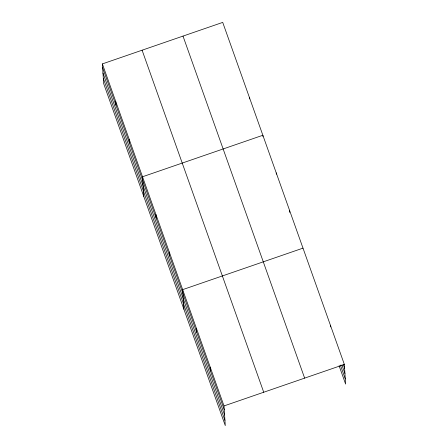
<?xml version="1.0" encoding="UTF-8"?>
<svg xmlns="http://www.w3.org/2000/svg" width="448" height="448" viewBox="0 0 448 448"><rect width="100%" height="100%" fill="white"/><g stroke="black" fill="none" stroke-linecap="round" stroke-linejoin="round"><path stroke-width="0.67" d="M102.374 63.902L224.011 405.933L225.282 425.6L103.645 83.569L102.374 63.902L222.718 22.4L344.355 364.431L345.626 384.098L339.086 365.702M302.999 248.142L182.655 289.643L183.926 309.31M224.011 405.933L344.355 364.431M343.202 364.33L344.602 368.273M341.902 364.952L344.943 373.498M340.385 365.081L345.29 378.874M183.002 36.098L304.64 378.123M142.089 50.204L263.726 392.235M102.62 67.743L224.258 409.774M102.962 72.968L224.599 414.994M103.309 78.35L224.946 420.375M330.568 325.668L330.652 326.945M289.615 210.515L289.744 212.436M276.237 172.894L276.321 174.171M262.942 136.55L262.858 135.268L142.514 176.77L143.786 196.442M249.474 97.647L249.558 98.93M210.224 367.17L210.476 371.011M196.442 328.406L196.689 332.248M169.277 252.017L169.523 255.858M155.893 214.396L156.145 218.238M129.136 139.149L129.382 142.99M115.752 101.522L116.004 105.37"/></g></svg>
